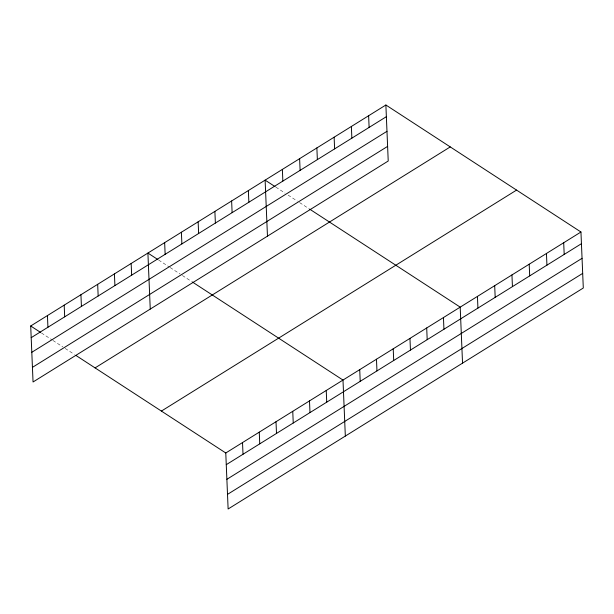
<?xml version="1.0" encoding="UTF-8"?>
<svg xmlns="http://www.w3.org/2000/svg" width="614" height="614" viewBox="0 0 614 614"><rect width="100%" height="100%" fill="white"/><g stroke="black" fill="none" stroke-linecap="round" stroke-linejoin="round"><path stroke-width="0.46" stroke-dasharray="3.07 2.3" d="M275.847 187.117L285.042 193.111M288.104 195.106L297.306 201.093M299.601 202.589L308.796 208.576M158.635 260.044L169.364 267.029M170.132 267.527L180.094 274.013M182.396 275.509L191.591 281.496M41.43 332.972L52.159 339.956M52.927 340.455L62.889 346.941M65.184 348.437L74.386 354.424"/><path stroke-width="0.92" d="M385.876 105.002L388.225 161.014L33.049 381.992L30.7 325.988L385.876 105.002L580.951 232.008L583.3 288.012L228.124 508.998L225.775 452.986L75.913 355.422M31.191 337.669L386.367 116.683M31.805 352.298L386.981 131.312M32.435 367.364L387.611 146.385M95.078 367.893L450.254 146.915M161.398 411.081L516.574 190.094M225.775 452.986L580.951 232.008M226.267 464.675L581.443 243.689M226.881 479.304L582.057 258.317M227.51 494.37L582.686 273.383M275.08 186.618L265.118 180.132L267.466 236.144M309.563 209.075L460.193 307.138L462.542 363.15M157.867 259.545L147.905 253.06L150.253 309.072M192.359 281.995L342.988 380.066L345.329 436.078M30.7 325.988L40.662 332.473M563.698 242.737L564.189 254.419M546.452 253.475L546.936 265.156M529.199 264.204L529.69 275.886M511.946 274.942L512.437 286.623M494.692 285.671L495.183 297.353M477.446 296.409L477.93 308.09M443.446 317.561L443.937 329.242M426.707 327.976L427.19 339.657M409.96 338.391L410.451 350.072M393.213 348.813L393.704 360.495M368.623 115.731L369.114 127.413M376.474 359.228L376.965 370.91M351.377 126.469L351.86 138.15M359.727 369.643L360.218 381.332M334.123 137.198L334.615 148.88M316.87 147.936L317.361 159.617M326.241 390.481L326.732 402.162M299.617 158.665L300.108 170.347M309.494 400.904L309.986 412.585M292.755 411.319L293.239 423M282.371 169.403L282.854 181.084M276.008 421.734L276.5 433.415M259.262 432.156L259.753 443.838M248.371 190.555L248.862 202.236M242.522 442.571L243.014 454.253M231.631 200.97L232.115 212.651M214.885 211.385L215.376 223.066M198.138 221.807L198.629 233.489M181.399 232.222L181.882 243.904M164.652 242.645L165.143 254.326M131.166 263.475L131.657 275.156M114.419 273.898L114.91 285.579M97.68 284.313L98.163 295.994M80.933 294.728L81.424 306.409M64.186 305.15L64.677 316.832M47.447 315.565L47.93 327.247"/></g></svg>
